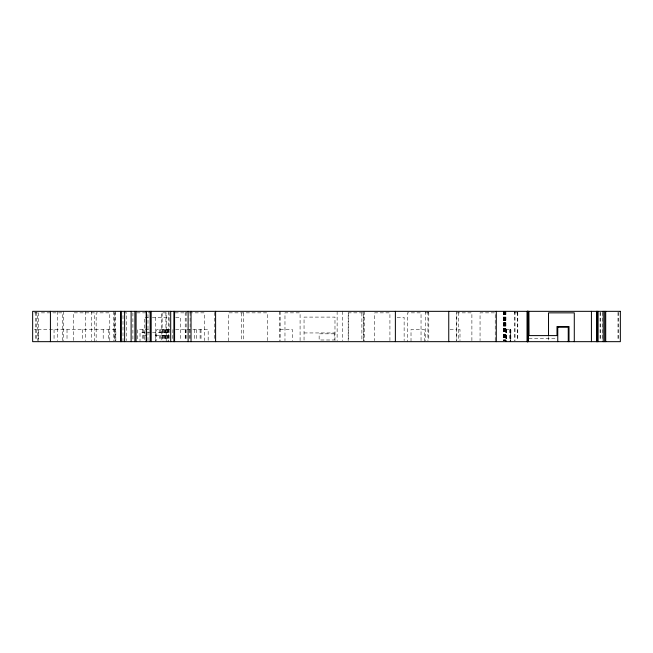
<?xml version="1.0" encoding="UTF-8"?>
<svg xmlns="http://www.w3.org/2000/svg" width="653" height="653" viewBox="0 0 653 653"><rect width="100%" height="100%" fill="white"/><g stroke="black" fill="none" stroke-linecap="round" stroke-linejoin="round"><path stroke-width="0.49" stroke-dasharray="3.27 2.45" d="M122.993 341.666L122.993 312.852M147.986 340.67L147.986 312.852M34.397 312.852L37.352 312.852L37.352 340.67M114.887 312.852L114.585 340.67M123.923 312.852L126.698 312.852L126.698 340.67M136.787 312.852L150.419 312.852M175.004 312.852L187.509 312.852M189.321 312.852L204.316 312.852L204.316 340.67M425.421 312.852L428.784 312.852M514.262 312.852L517.788 312.852M148.345 317.399L144.337 317.399L144.337 341.666M152.345 317.399L169.69 317.399M175.681 317.399L180.677 317.399L180.677 340.654M397.13 317.399L404.134 317.399L404.134 340.654M34.372 329.536L36.29 329.536M148.574 329.536L137.432 329.536L137.432 341.666M169.788 329.536L156.728 329.536L156.728 340.654M172.923 329.536L172.719 340.654M175.624 329.536L208.168 329.536L208.168 340.654M280.161 329.536L292.405 329.536L292.405 340.654M450.048 329.536L456.545 329.536M458.716 329.536L459.998 329.536L459.998 340.654M505.626 329.536L510.891 329.536L510.834 341.666M150.77 332.565L140.02 332.565L140.02 341.666M152.484 332.565L168.368 332.565M304.045 332.948L334.981 332.948M143.733 335.601L148.762 335.601M155.545 335.601L164.336 335.601M528.832 338.629L557.001 338.629M618.75 312.346L618.75 340.654M617.991 312.346L617.991 340.654M602.303 312.346L602.303 340.654M600.385 312.346L600.385 340.654M600.066 312.346L600.066 340.654M548.52 336.695L548.52 340.67M517.788 312.346L517.788 340.67M517.666 312.346L517.666 340.654M515.021 311.334L515.021 340.654M514.262 311.334L514.262 340.67M510.777 341.666L510.703 329.536L510.622 341.666M510.426 329.536L510.426 341.666M510.311 329.536L510.311 341.666M510.189 329.536L510.189 341.666M510.066 329.536L510.066 341.666M509.944 329.536L509.944 341.666M506.581 329.536L506.581 341.666M506.459 329.536L506.459 341.666M506.336 329.536L506.336 341.666M506.214 329.536L506.214 341.666M506.099 329.536L506.099 341.666M505.944 311.334L505.904 341.666M505.822 329.536L505.822 341.666M505.667 311.334L505.626 341.666M505.544 311.334L505.544 340.654M505.349 311.334L505.398 340.654M505.128 311.334L505.169 340.654M504.989 311.334L504.989 340.654M504.867 311.334L504.818 340.654M504.622 311.334L504.655 340.654M504.516 311.334L504.516 340.654M504.385 311.334L504.271 340.654M504.14 311.334L504.165 340.654M503.969 311.334L503.969 340.654M503.79 311.334L503.79 340.654M503.626 311.334L503.626 340.654M503.487 311.334L503.487 340.654M503.381 311.334L503.381 340.654M495.219 340.67L495.219 312.852L480.053 312.852L480.053 340.67M471.89 340.67L471.89 312.852L456.798 312.852L456.798 340.67M458.716 312.346L458.716 341.666M456.545 311.334L456.545 340.654M428.784 312.346L428.784 340.67M427.944 311.334L427.944 340.654M425.421 311.334L425.421 340.67M424.466 341.666L424.466 329.536L411.015 329.536L411.015 341.666M421.038 340.67L421.038 312.852L407.333 312.852L407.333 341.666M389.923 340.67L389.923 312.852L374.683 312.852L374.683 340.67M364.398 311.334L364.398 340.654M363.639 311.334L363.639 340.654M363.476 340.67L363.476 312.852L348.171 312.852L348.171 340.67M361.876 312.852L361.876 340.67M348.269 312.852L348.269 340.67M342.254 311.334L342.254 340.654M337.128 311.334L337.128 340.654M334.981 340.695L334.981 317.097L304.045 317.097L304.045 341.666M300.086 340.67L300.086 312.852L284.969 312.852L284.969 340.67M280.161 311.334L280.161 340.654M279.411 311.334L279.411 340.654M267.436 340.67L267.436 312.852L228.632 312.852L228.632 341.666M243.74 312.852L243.74 340.67M241.659 312.852L241.659 340.67M214.666 312.346L214.666 340.654M201.01 329.536L201.01 340.654M200.104 329.536L200.104 340.654M196.48 329.536L196.48 340.654M194.374 329.536L194.374 340.654M190.121 312.346L190.121 340.654M189.721 329.536L189.721 340.654M186.146 312.346L186.146 340.654M185.476 329.536L185.476 340.654M185.215 312.346L185.215 340.654M169.127 312.346L169.127 340.654M168.335 311.334L168.368 341.666M168.188 329.536L168.188 341.666M168.025 329.536L168.025 341.666M167.756 329.536L167.756 341.666M166.931 329.536L166.931 341.666M166.213 341.666L166.213 312.852L161.813 312.852L161.813 340.67M165.919 312.852L165.919 340.67M165.878 329.536L165.878 341.666M165.421 329.536L165.421 340.654M164.352 329.536L164.352 340.654M164.091 329.536L164.091 341.666M163.283 329.536L163.283 341.666M162.589 329.536L162.589 341.666M162.099 312.852L162.099 340.67M160.752 329.536L160.752 341.666M159.683 329.536L159.683 340.654M155.7 317.399L155.7 340.654M155.545 332.565L155.545 341.666M143.709 329.536L143.709 340.654M142.338 329.536L142.338 340.654M132.894 312.852L132.894 341.666M115.842 340.654L115.842 329.536L38.372 329.536L38.372 340.654M115.646 311.334L115.646 340.654M114.887 311.334L114.887 340.67M113.287 311.334L113.287 340.654M109.777 340.67L109.777 312.852L96.154 312.852L96.154 340.67M108.48 329.536L108.48 340.654M103.198 329.536L103.198 340.654M94.399 341.666L94.399 312.852L73.267 312.852L73.267 340.67M91.355 311.334L91.355 340.654M85.274 311.334L85.274 340.654M82.547 329.536L82.547 340.654M67.022 329.536L67.022 340.654M63.659 311.334L63.659 340.654M62.541 340.67L62.541 312.852L38.69 312.852L38.69 341.666M57.26 311.334L57.26 340.654M54.06 329.536L54.06 340.654M36.29 312.346L36.29 340.654M35.327 312.346L35.327 340.654M334.222 333.822L319.137 333.822L319.137 339.993L334.222 339.993L334.222 333.822"/><path stroke-width="0.98" d="M146.525 341.666L146.525 312.852M557.76 327.259L568.249 327.259L568.249 341.666M605.706 311.334L605.706 341.666M604.662 311.334L604.662 341.666M603.225 311.334L603.225 341.666M598.099 311.334L598.099 341.666M597.34 311.334L597.34 341.666M597.185 311.334L597.185 341.666M596.858 311.334L596.858 341.666M596.54 311.334L596.54 341.666M591.422 311.334L591.422 341.666M574.289 341.666L574.289 312.852L548.52 312.852L548.52 335.707M569.008 341.666L569.008 326.5L557.001 326.5L557.001 335.601L528.832 335.601L528.816 311.334M557.76 326.5L557.76 341.666M528.62 311.334L528.71 335.601M528.073 311.334L528.073 341.666M528.04 341.666L527.959 311.334L527.828 341.666M527.746 311.334L527.746 341.666M527.551 311.334L527.648 341.666M527.444 311.334L527.444 341.666M527.338 311.334L527.338 341.666M527.232 311.334L527.232 341.666M496.296 311.334L496.296 341.666M448.75 311.334L448.75 341.666M395.375 311.334L395.375 341.666M215.596 311.334L215.596 341.666M191.027 311.334L191.027 341.666M188.113 311.334L188.113 341.666M174.571 311.334L174.571 341.666M173.91 311.334L173.91 341.666M170.694 311.334L170.694 341.666M151.169 311.334L151.169 341.666M150.149 311.334L150.149 341.666M146.199 311.334L146.199 341.666M136.069 311.334L136.069 341.666M134.902 311.334L134.902 341.666M131.114 311.334L131.114 341.666M124.617 311.334L124.617 341.666M121.034 311.334L121.034 341.666M120.846 311.334L120.846 341.666M50.42 311.334L50.42 341.666M620.35 311.334L32.65 311.334L32.65 341.666L620.35 341.666L620.35 311.334"/></g></svg>
